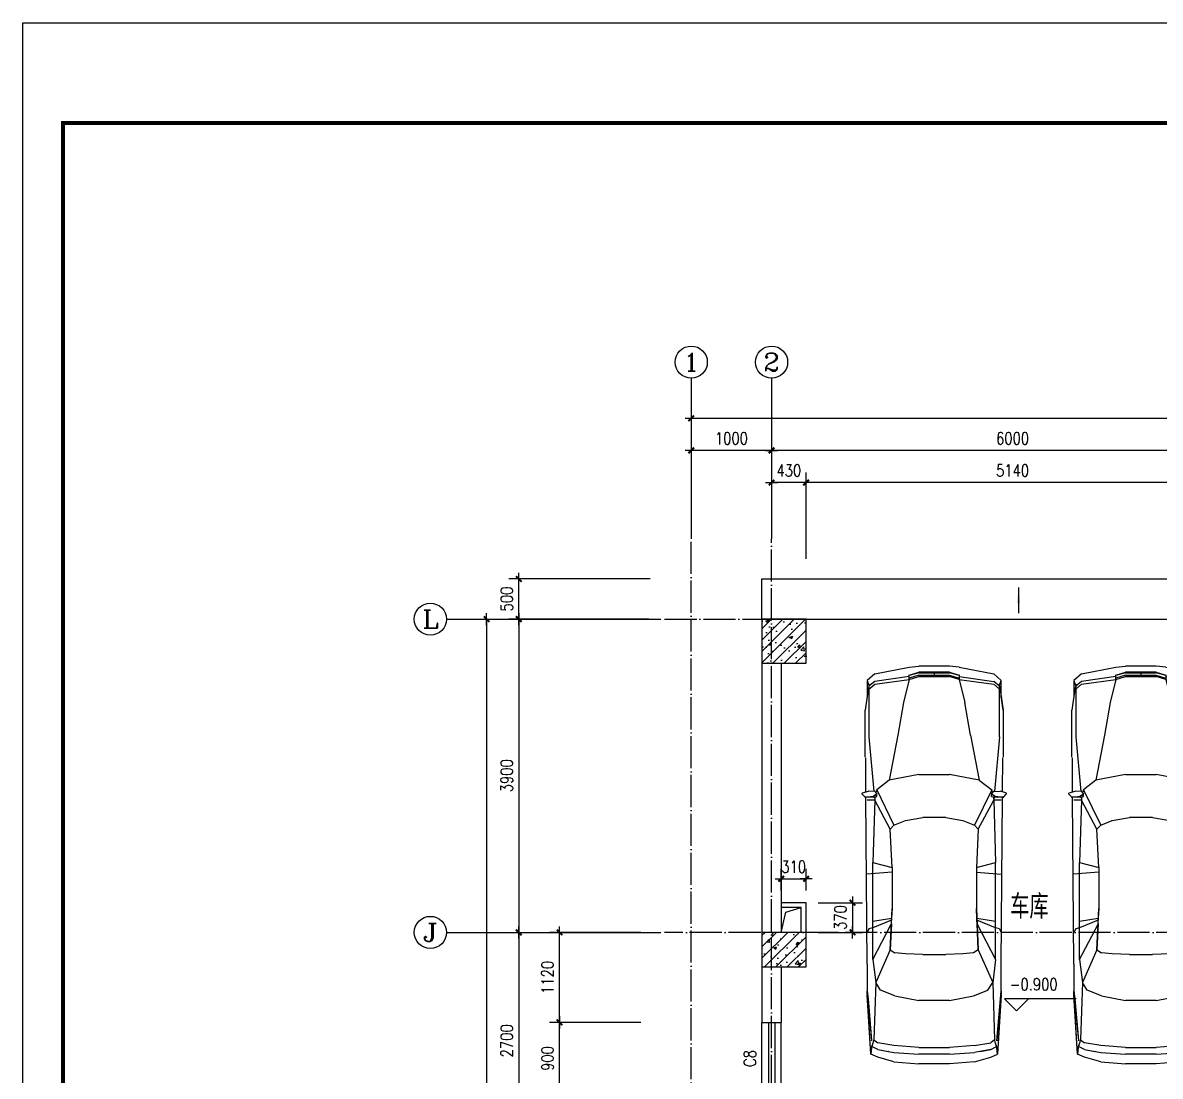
# Model space of a CAD drawing. Extents: x 12400 to 217743, y 90685 to 209848.
# Drawn here: x 44159 to 58318, y 119642 to 132758 of the extents above; entities that cross this region are included whole.
import ezdxf
from ezdxf.enums import TextEntityAlignment as Align

# ---------------------------------------------------------------- set-up
doc = ezdxf.new("R2010")
doc.units = 0
doc.header["$LTSCALE"] = 200
doc.linetypes.add('DOTE', pattern=[2.42, 2, -0.2, 0.02, -0.2])
doc.layers.get('0').update_dxf_attribs({"linetype": 'CONTINUOUS'})
doc.layers.get('DEFPOINTS').update_dxf_attribs({"linetype": 'CONTINUOUS'})
for name, color, linetype in [('AXIS', 3, 'CONTINUOUS'), ('AXIS_TEXT', 7, 'CONTINUOUS'), ('COLUMN', 4, 'CONTINUOUS'), ('DOTE', 1, 'DOTE'), ('GROUND', 2, 'CONTINUOUS'), ('HATCH', 8, 'CONTINUOUS'), ('PUB_DIM', 3, 'CONTINUOUS'), ('PUB_TEXT', 7, 'CONTINUOUS'), ('PUB_TITLE', 143, 'CONTINUOUS'), ('WALL', 4, 'CONTINUOUS'), ('WINDOW', 2, 'CONTINUOUS'), ('家具', 8, 'CONTINUOUS')]:
    doc.layers.add(name, color=color, linetype=linetype)
doc.styles.add('_SIMPLEX', font='SIMPLEX.shx', dxfattribs={"width": 0.8, "bigfont": 'hztxt.shx'})
doc.styles.add('_萙PMK', font='txt', dxfattribs={"width": 0.8, "bigfont": 'HZTXT.SHX'})
doc.styles.add('COMPLEX', font='COMPLEX')
doc.styles.add('DIM_FONT', font='SIMPLEX', dxfattribs={"width": 0.8})
doc.styles.add('SIMPLEX', font='SIMPLEX.SHX')
doc.dimstyles.new('AXIS50', dxfattribs={"dimscale": 0.5, "dimtxt": 300, "dimasz": 1, "dimexe": 250, "dimexo": 300, "dimgap": 150, "dimtad": 1, "dimdec": 0, "dimzin": 0, "dimdsep": 46, "dimtxsty": 'DIM_FONT', "dimblk": '_DIMX', "dimblk1": 'DOTSMALL', "dimblk2": 'DOTSMALL', "dimcen": 2.5, "dimse1": 1, "dimse2": 1, "dimclrt": 7, "dimadec": 0, "dimazin": 0, "dimtfac": 1, "dimtdec": 0, "dimtix": 1, "dimtmove": 2, "dimatfit": 3, "dimldrblk": '_DIMX', "dimfxl": 0, "dimtolj": 1, "dimtzin": 0, "dimarcsym": 0})
doc.dimstyles.new('DIMB50', dxfattribs={"dimscale": 0.5, "dimtxt": 300, "dimasz": 1, "dimexe": 250, "dimexo": 300, "dimgap": 150, "dimtad": 1, "dimdec": 0, "dimzin": 0, "dimdsep": 46, "dimtxsty": 'DIM_FONT', "dimblk": '_DIMX', "dimblk1": 'DOTSMALL', "dimblk2": 'DOTSMALL', "dimcen": 2.5, "dimse2": 1, "dimclrt": 7, "dimadec": 0, "dimazin": 0, "dimtfac": 1, "dimtdec": 0, "dimtix": 1, "dimtmove": 2, "dimatfit": 3, "dimldrblk": '_DIMX', "dimfxl": 0, "dimtolj": 1, "dimtzin": 0, "dimarcsym": 0})
doc.dimstyles.new('DIMN50', dxfattribs={"dimscale": 0.5, "dimtxt": 300, "dimasz": 1, "dimexe": 250, "dimexo": 300, "dimgap": 150, "dimtad": 1, "dimdec": 0, "dimzin": 0, "dimdsep": 46, "dimtxsty": 'DIM_FONT', "dimblk": '_DIMX', "dimblk1": 'DOTSMALL', "dimblk2": 'DOTSMALL', "dimcen": 2.5, "dimclrt": 7, "dimadec": 0, "dimazin": 0, "dimtfac": 1, "dimtdec": 0, "dimtix": 1, "dimtmove": 2, "dimatfit": 3, "dimldrblk": '_DIMX', "dimfxl": 0, "dimtolj": 1, "dimtzin": 0, "dimarcsym": 0})
pattern_1 = [(45, (54055.56, 50955.12), (-70.71068, 70.71068), []), (50, (54055.56, 50955.12), (358.6301, -31.3761), [37.5, -412.5]), (355, (54055.56, 50955.12), (-69.3757, 376.096), [30, -330]), (100.4514, (54085.44, 50952.5), (289.2547, 344.7198), [31.8701, -350.571]), (46.1842, (54055.56, 51055.1), (533.6205, -82.7595), [56.25, -618.75]), (96.6356, (54100.03, 51048.2), (467.3314, 487.059), [47.805, -525.8565]), (351.1842, (54055.56, 51055.1), (467.331, 487.0593), [45, -495]), (21, (54105.56, 51030.12), (298.4535, -201.3094), [37.5, -412.5]), (326, (54105.56, 51030.12), (121.6577, 362.575), [30, -330]), (71.4514, (54130.43, 51013.34), (420.1113, 161.2652), [31.8701, -350.571]), (37.5, (54055.56, 50955.12), (6.07993, 166.44693), [0, -326, 0, -335, 0, -331.25]), (7.5, (54055.56, 50955.12), (131.53477, 197.20586), [0, -191, 0, -318.5, 0, -126.25]), (327.5, (53944.06, 50955.12), (266.91122, -11.27744), [0, -125, 0, -390, 0, -517.5]), (317.5, (53894.06, 50955.12), (291.5931, 50.0525), [0, -162.5, 0, -259, 0, -367.5])]

# ---------------------------------------------------------------- blocks, each defined once
blk = doc.blocks.new('_AXISO')
blk.add_circle((0, 0), 0.5)
at = {"layer": 'AXIS_TEXT', "style": 'COMPLEX', "width": 1.041667}
blk.add_attdef('A', text='', height=0.56, dxfattribs=at).set_placement((-0.25, -0.28), (0.25, -0.28), align=Align.FIT)
blk = doc.blocks.new('_DIMX')
blk.add_line((-150, 0), (150, 0))
at = {"const_width": 50}
blk.add_lwpolyline([(-70, -70), (70, 70)], dxfattribs=at)
blk = doc.blocks.new('*D1334')
at = {"layer": 'AXIS', "color": 0, "lineweight": -2}
blk.add_line((50333, 125332), (50333, 121433), dxfattribs=at)
at = {"layer": 'DEFPOINTS', "color": 0}
for p in [(52101, 125333), (50333, 121433), (52101, 121433)]:
    blk.add_point(p, dxfattribs=at)
at = {"layer": 'AXIS', "color": 0, "lineweight": -2, "xscale": 0.5, "yscale": 0.5, "zscale": 0.5}
for p, rotation in [((50333, 125333), 90), ((50333, 121433), 270)]:
    blk.add_blockref('_DIMX', p, dxfattribs=dict(at, rotation=rotation))
at = {"layer": 'AXIS', "color": 7, "insert": (50183, 123383), "char_height": 150, "attachment_point": 5, "rotation": 90, "style": 'DIM_FONT'}
blk.add_mtext('\\A1;3900', dxfattribs=at)
blk = doc.blocks.new('_DOTSMALL')
at = {"color": 0, "linetype": 'ByBlock', "const_width": 0.5}
blk.add_lwpolyline([(-0.0625, 0, 1), (0.0625, 0, 1)], format="xyb", close=True, dxfattribs=at)
blk = doc.blocks.new('*D1335')
at = {"layer": 'AXIS', "color": 0, "lineweight": -2}
blk.add_line((50333, 121432), (50333, 118733), dxfattribs=at)
at = {"layer": 'DEFPOINTS', "color": 0}
for p in [(52101, 121433), (50333, 118733), (52101, 118733)]:
    blk.add_point(p, dxfattribs=at)
at = {"layer": 'AXIS', "color": 0, "lineweight": -2, "xscale": 0.5, "yscale": 0.5, "zscale": 0.5}
for p, rotation in [((50333, 121433), 90), ((50333, 118733), 270)]:
    blk.add_blockref('_DIMX', p, dxfattribs=dict(at, rotation=rotation))
at = {"layer": 'AXIS', "color": 7, "insert": (50183, 120083), "char_height": 150, "attachment_point": 5, "rotation": 90, "style": 'DIM_FONT'}
blk.add_mtext('\\A1;2700', dxfattribs=at)
blk = doc.blocks.new('*D1338')
at = {"layer": 'AXIS', "color": 0, "lineweight": -2}
blk.add_line((49933, 125332), (49933, 104633), dxfattribs=at)
at = {"layer": 'DEFPOINTS', "color": 0}
for p in [(52101, 125333), (49933, 104633), (52101, 104633)]:
    blk.add_point(p, dxfattribs=at)
at = {"layer": 'AXIS', "color": 0, "lineweight": -2, "xscale": 0.5, "yscale": 0.5, "zscale": 0.5}
for p, rotation in [((49933, 125333), 90), ((49933, 104633), 270)]:
    blk.add_blockref('_DIMX', p, dxfattribs=dict(at, rotation=rotation))
at = {"layer": 'AXIS', "color": 7, "insert": (49783, 114983), "char_height": 150, "attachment_point": 5, "rotation": 90, "style": 'DIM_FONT'}
blk.add_mtext('\\A1;20700', dxfattribs=at)
blk = doc.blocks.new('*D1354')
at = {"layer": 'AXIS', "color": 0, "lineweight": -2}
blk.add_line((59480, 127433), (53481, 127433), dxfattribs=at)
at = {"layer": 'DEFPOINTS', "color": 0}
for p in [(53480, 127433), (53480, 126333), (59480, 126333)]:
    blk.add_point(p, dxfattribs=at)
at = {"layer": 'AXIS', "color": 0, "lineweight": -2, "xscale": 0.5, "yscale": 0.5, "zscale": 0.5, "rotation": 180}
blk.add_blockref('_DIMX', (53480, 127433), dxfattribs=at)
at = {"layer": 'AXIS', "color": 0, "lineweight": -2, "xscale": 0.5, "yscale": 0.5, "zscale": 0.5}
blk.add_blockref('_DIMX', (59480, 127433), dxfattribs=at)
at = {"layer": 'AXIS', "color": 7, "insert": (56480, 127583), "char_height": 150, "attachment_point": 5, "style": 'DIM_FONT'}
blk.add_mtext('\\A1;6000', dxfattribs=at)
blk = doc.blocks.new('*D1355')
at = {"layer": 'AXIS', "color": 0, "lineweight": -2}
blk.add_line((53480, 127433), (52481, 127433), dxfattribs=at)
at = {"layer": 'DEFPOINTS', "color": 0}
for p in [(52480, 127433), (52480, 126333), (53480, 126333)]:
    blk.add_point(p, dxfattribs=at)
at = {"layer": 'AXIS', "color": 0, "lineweight": -2, "xscale": 0.5, "yscale": 0.5, "zscale": 0.5, "rotation": 180}
blk.add_blockref('_DIMX', (52480, 127433), dxfattribs=at)
at = {"layer": 'AXIS', "color": 0, "lineweight": -2, "xscale": 0.5, "yscale": 0.5, "zscale": 0.5}
blk.add_blockref('_DIMX', (53480, 127433), dxfattribs=at)
at = {"layer": 'AXIS', "color": 7, "insert": (52980, 127583), "char_height": 150, "attachment_point": 5, "style": 'DIM_FONT'}
blk.add_mtext('\\A1;1000', dxfattribs=at)
blk = doc.blocks.new('*D1356')
at = {"layer": 'AXIS', "color": 0, "lineweight": -2}
blk.add_line((66380, 127833), (52481, 127833), dxfattribs=at)
at = {"layer": 'DEFPOINTS', "color": 0}
for p in [(52480, 127833), (52480, 126333), (66380, 126333)]:
    blk.add_point(p, dxfattribs=at)
at = {"layer": 'AXIS', "color": 0, "lineweight": -2, "xscale": 0.5, "yscale": 0.5, "zscale": 0.5, "rotation": 180}
blk.add_blockref('_DIMX', (52480, 127833), dxfattribs=at)
at = {"layer": 'AXIS', "color": 0, "lineweight": -2, "xscale": 0.5, "yscale": 0.5, "zscale": 0.5}
blk.add_blockref('_DIMX', (66380, 127833), dxfattribs=at)
at = {"layer": 'AXIS', "color": 7, "insert": (59430, 127983), "char_height": 150, "attachment_point": 5, "style": 'DIM_FONT'}
blk.add_mtext('\\A1;13900', dxfattribs=at)
blk = doc.blocks.new('A$C401312EE')
at = {"color": 8}
for p, q in [((160, 4857), (65, 4774)), ((160, 4857), (589, 4941)), ((589, 4822), (160, 4762)), ((589, 4941), (709, 4953)), ((589, 4840), (709, 4875)), ((709, 4869), (589, 4834)), ((589, 4786), (589, 4845)), ((709, 4840), (589, 4804)), ((589, 4786), (709, 4822)), ((1091, 4953), (709, 4953)), ((1091, 4875), (709, 4875)), ((709, 4869), (1091, 4869)), ((709, 4839), (1091, 4839)), ((709, 4822), (1091, 4822)), ((900, 4875), (900, 4822)), ((1210, 4941), (1091, 4953)), ((1091, 4875), (1210, 4840)), ((1210, 4834), (1091, 4869)), ((1091, 4840), (1210, 4804)), ((1210, 4786), (1091, 4822)), ((1210, 4941), (1640, 4857)), ((1210, 4845), (1210, 4786)), ((1210, 4822), (1640, 4762)), ((1640, 4857), (1735, 4774)), ((86, 4703), (62, 4547)), ((65, 4774), (65, 4561)), ((65, 4774), (87, 4716)), ((87, 4703), (86, 4700)), ((160, 4762), (88, 4703)), ((88, 4726), (88, 4070)), ((88, 4666), (160, 4726)), ((160, 4726), (589, 4786)), ((589, 4786), (518, 4499)), ((1210, 4786), (1640, 4726)), ((1210, 4786), (1282, 4499)), ((1711, 4703), (1640, 4762)), ((1711, 4666), (1640, 4726)), ((1711, 4070), (1711, 4726)), ((1713, 4703), (1711, 4703)), ((1712, 4716), (1735, 4774)), ((1713, 4703), (1737, 4547)), ((1735, 4559), (1735, 4774)), ((62, 4547), (40, 4404)), ((62, 4547), (65, 4547)), ((1736, 4547), (1737, 4547)), ((1759, 4404), (1737, 4547)), ((1738, 4545), (1759, 4404)), ((40, 3819), (40, 4404)), ((518, 4499), (446, 4094)), ((1353, 4094), (1282, 4499)), ((1759, 4404), (1759, 3819)), ((88, 4070), (150, 3393)), ((446, 4094), (339, 3533)), ((1353, 4094), (1461, 3533)), ((1711, 4070), (1650, 3393)), ((50, 3387), (47, 3811)), ((1750, 3387), (1753, 3811)), ((709, 3604), (339, 3533)), ((709, 3604), (1091, 3604)), ((1461, 3533), (1091, 3604)), ((176, 3373), (184, 3413)), ((339, 3533), (184, 3413)), ((184, 3413), (399, 2972)), ((1616, 3413), (1401, 2972)), ((1461, 3533), (1616, 3413)), ((1624, 3373), (1616, 3413)), ((35, 3323), (3, 3357)), ((7, 3373), (81, 3397)), ((38, 3320), (144, 3334)), ((144, 3319), (42, 3320)), ((65, 1241), (50, 3320)), ((160, 3282), (65, 3282)), ((157, 3393), (81, 3397)), ((160, 3282), (136, 2506)), ((144, 3334), (186, 3359)), ((184, 3359), (144, 3334)), ((144, 3334), (144, 3319)), ((144, 3319), (186, 3331)), ((156, 3323), (160, 3282)), ((160, 3282), (168, 3326)), ((351, 2924), (160, 3282)), ((165, 3389), (186, 3359)), ((185, 3358), (184, 3359)), ((186, 3331), (185, 3358)), ((1449, 2924), (1640, 3282)), ((1614, 3359), (1634, 3389)), ((1655, 3334), (1614, 3359)), ((1614, 3331), (1615, 3358)), ((1614, 3331), (1655, 3319)), ((1615, 3359), (1655, 3334)), ((1615, 3358), (1615, 3359)), ((1632, 3326), (1640, 3282)), ((1643, 3322), (1640, 3282)), ((1735, 3282), (1640, 3282)), ((1640, 3282), (1663, 2506)), ((1642, 3393), (1719, 3397)), ((1655, 3334), (1655, 3319)), ((1655, 3334), (1762, 3320)), ((1758, 3320), (1655, 3319)), ((1793, 3373), (1719, 3397)), ((1735, 1241), (1750, 3320)), ((1765, 3323), (1797, 3357)), ((399, 2972), (542, 3031)), ((542, 3031), (757, 3067)), ((1043, 3067), (757, 3067)), ((1043, 3067), (1258, 3031)), ((1258, 3031), (1401, 2972)), ((351, 2924), (399, 2972)), ((375, 2447), (351, 2924)), ((1401, 2972), (1449, 2924)), ((1449, 2924), (1425, 2447)), ((136, 2506), (375, 2447)), ((136, 1301), (136, 2506)), ((375, 2447), (375, 1933)), ((1425, 2447), (1663, 2506)), ((1425, 2447), (1425, 1933)), ((1663, 1301), (1663, 2506)), ((375, 2387), (62, 2363)), ((1425, 2387), (1735, 2363)), ((351, 1420), (375, 1933)), ((375, 1933), (369, 1814)), ((1425, 1933), (1449, 1420)), ((1431, 1814), (1425, 1933)), ((136, 1778), (369, 1814)), ((368, 1790), (136, 1695)), ((136, 1301), (366, 1740)), ((367, 1742), (351, 1420)), ((367, 1742), (368, 1790)), ((369, 1814), (368, 1790)), ((1432, 1790), (1431, 1814)), ((1431, 1814), (1663, 1778)), ((1663, 1695), (1432, 1790)), ((1433, 1742), (1432, 1790)), ((1449, 1420), (1433, 1742)), ((1433, 1742), (1434, 1740)), ((1434, 1740), (1663, 1301)), ((88, 1683), (65, 1635)), ((136, 1695), (88, 1683)), ((1711, 1683), (1663, 1695)), ((1711, 1683), (1735, 1635)), ((351, 1420), (172, 1015)), ((351, 1420), (410, 1384)), ((1449, 1420), (1389, 1384)), ((1449, 1420), (1628, 1015)), ((136, 1301), (172, 1015)), ((542, 1372), (410, 1384)), ((757, 1360), (542, 1372)), ((757, 1360), (1043, 1360)), ((1258, 1372), (1043, 1360)), ((1389, 1384), (1258, 1372)), ((1663, 1301), (1628, 1015)), ((65, 1241), (65, 859)), ((1735, 859), (1735, 1241)), ((172, 1015), (148, 298)), ((231, 919), (172, 1015)), ((1568, 919), (1628, 1015)), ((1628, 1015), (1652, 298)), ((65, 907), (76, 811)), ((65, 907), (121, 287)), ((112, 119), (65, 907)), ((112, 119), (65, 859)), ((69, 852), (72, 849)), ((410, 847), (231, 919)), ((1389, 847), (1568, 919)), ((1679, 287), (1735, 907)), ((1735, 907), (1688, 119)), ((1735, 859), (1688, 119)), ((1735, 907), (1723, 811)), ((1728, 849), (1730, 852)), ((76, 811), (121, 291)), ((410, 847), (709, 788)), ((1091, 788), (709, 788)), ((1091, 788), (1389, 847)), ((1723, 811), (1679, 291)), ((121, 291), (121, 288)), ((148, 298), (124, 215)), ((148, 298), (196, 263)), ((1652, 298), (1604, 263)), ((1675, 215), (1652, 298)), ((1679, 291), (1679, 288)), ((123, 238), (112, 119)), ((196, 179), (124, 215)), ((399, 227), (196, 263)), ((196, 179), (399, 143)), ((196, 179), (328, 155)), ((331, 155), (328, 155)), ((709, 203), (399, 227)), ((399, 143), (709, 119)), ((709, 203), (1091, 203)), ((1401, 227), (1091, 203)), ((1091, 119), (1401, 143)), ((1401, 227), (1604, 263)), ((1604, 179), (1401, 143)), ((1472, 155), (1470, 155)), ((1472, 155), (1604, 179)), ((1604, 179), (1675, 215)), ((1688, 119), (1677, 238)), ((196, 84), (112, 119)), ((399, 24), (196, 84)), ((399, 24), (709, 0)), ((1091, 119), (709, 119)), ((1091, 0), (709, 0)), ((1401, 24), (1091, 0)), ((1401, 24), (1604, 84)), ((1604, 84), (1688, 119))]:
    blk.add_line(p, q, dxfattribs=at)
for centre, start, end in [((9, 3364), 108.1573, 222.965), ((42, 3329), 222.965, 269.7454), ((157, 3384), 35.1542, 86.8636), ((1642, 3383), 93.1798, 144.8458), ((1758, 3329), 270.2546, 317.035), ((1790, 3364), 317.035, 71.8427)]:
    blk.add_arc(centre, 9.5, start, end, dxfattribs=at)
at = {"color": 8, "width": 0.8, "flags": 9}
for tag in ['XSIZE', 'YSIZE']:
    blk.add_attdef(tag, (894, 2388), '', height=0.475, rotation=90, dxfattribs=at)
blk = doc.blocks.new('_WBLK')
for p, q in [((-0.5, 0.5), (0.5, 0.5)), ((0.5, 0.167), (-0.5, 0.167)), ((0.5, -0.167), (-0.5, -0.167)), ((-0.5, -0.5), (0.5, -0.5))]:
    blk.add_line(p, q)
at = {"style": 'SIMPLEX', "flags": 9}
blk.add_attdef('A', text='', height=1, dxfattribs=at).set_placement((0, 1.5), align=Align.MIDDLE)
blk = doc.blocks.new('*D1537')
at = {"layer": 'AXIS', "color": 0, "lineweight": -2}
for p, q in [((51853, 120313), (50716, 120313)), ((50841, 119413), (50841, 120312)), ((51853, 119413), (50716, 119413))]:
    blk.add_line(p, q, dxfattribs=at)
at = {"layer": 'DEFPOINTS', "color": 0}
for p in [(50841, 120313), (52003, 120313), (52003, 119413)]:
    blk.add_point(p, dxfattribs=at)
at = {"layer": 'AXIS', "color": 0, "lineweight": -2, "xscale": 0.5, "yscale": 0.5, "zscale": 0.5}
for p, rotation in [((50841, 120313), 90), ((50841, 119413), 270)]:
    blk.add_blockref('_DIMX', p, dxfattribs=dict(at, rotation=rotation))
at = {"layer": 'AXIS', "color": 7, "insert": (50691, 119863), "char_height": 150, "attachment_point": 5, "rotation": 90, "style": 'DIM_FONT'}
blk.add_mtext('\\A1;900', dxfattribs=at)
blk = doc.blocks.new('*D1538')
at = {"layer": 'AXIS', "color": 0, "lineweight": -2}
for p, q in [((51853, 121433), (50716, 121433)), ((50841, 120313), (50841, 121432)), ((51853, 120313), (50716, 120313))]:
    blk.add_line(p, q, dxfattribs=at)
at = {"layer": 'DEFPOINTS', "color": 0}
for p in [(50841, 121433), (52003, 121433), (52003, 120313)]:
    blk.add_point(p, dxfattribs=at)
at = {"layer": 'AXIS', "color": 0, "lineweight": -2, "xscale": 0.5, "yscale": 0.5, "zscale": 0.5}
for p, rotation in [((50841, 121433), 90), ((50841, 120313), 270)]:
    blk.add_blockref('_DIMX', p, dxfattribs=dict(at, rotation=rotation))
at = {"layer": 'AXIS', "color": 7, "insert": (50691, 120873), "char_height": 150, "attachment_point": 5, "rotation": 90, "style": 'DIM_FONT'}
blk.add_mtext('\\A1;1120', dxfattribs=at)
blk = doc.blocks.new('*D1540')
at = {"layer": 'AXIS', "color": 0, "lineweight": -2}
for p, q in [((53910, 126083), (53910, 127158)), ((53480, 127033), (53479, 127033)), ((53910, 127033), (53480, 127033)), ((53911, 127033), (53911, 127033))]:
    blk.add_line(p, q, dxfattribs=at)
at = {"layer": 'DEFPOINTS', "color": 0}
for p in [(53480, 127033), (53480, 125933), (53910, 125933)]:
    blk.add_point(p, dxfattribs=at)
at = {"layer": 'AXIS', "color": 0, "lineweight": -2, "xscale": 0.5, "yscale": 0.5, "zscale": 0.5}
blk.add_blockref('_DIMX', (53480, 127033), dxfattribs=at)
at = {"layer": 'AXIS', "color": 0, "lineweight": -2, "xscale": 0.5, "yscale": 0.5, "zscale": 0.5, "rotation": 180}
blk.add_blockref('_DIMX', (53910, 127033), dxfattribs=at)
at = {"layer": 'AXIS', "color": 7, "insert": (53695, 127183), "char_height": 150, "attachment_point": 5, "style": 'DIM_FONT'}
blk.add_mtext('\\A1;430', dxfattribs=at)
blk = doc.blocks.new('*D1541')
at = {"layer": 'AXIS', "color": 0, "lineweight": -2}
for p, q in [((53910, 126083), (53910, 127158)), ((59050, 126083), (59050, 127158)), ((59050, 127033), (53911, 127033))]:
    blk.add_line(p, q, dxfattribs=at)
at = {"layer": 'DEFPOINTS', "color": 0}
for p in [(53910, 127033), (53910, 125933), (59050, 125933)]:
    blk.add_point(p, dxfattribs=at)
at = {"layer": 'AXIS', "color": 0, "lineweight": -2, "xscale": 0.5, "yscale": 0.5, "zscale": 0.5, "rotation": 180}
blk.add_blockref('_DIMX', (53910, 127033), dxfattribs=at)
at = {"layer": 'AXIS', "color": 0, "lineweight": -2, "xscale": 0.5, "yscale": 0.5, "zscale": 0.5}
blk.add_blockref('_DIMX', (59050, 127033), dxfattribs=at)
at = {"layer": 'AXIS', "color": 7, "insert": (56480, 127183), "char_height": 150, "attachment_point": 5, "style": 'DIM_FONT'}
blk.add_mtext('\\A1;5140', dxfattribs=at)
blk = doc.blocks.new('*D1901')
at = {"layer": 'DEFPOINTS', "color": 0}
for p in [(53910, 122100), (53600, 121803), (53910, 121803)]:
    blk.add_point(p, dxfattribs=at)
at = {"layer": 'PUB_DIM', "color": 0, "lineweight": -2}
for p, q in [((53600, 121953), (53600, 122225)), ((53910, 121953), (53910, 122225)), ((53600, 122100), (53599, 122100)), ((53600, 122100), (53910, 122100)), ((53911, 122100), (53911, 122100))]:
    blk.add_line(p, q, dxfattribs=at)
at = {"layer": 'PUB_DIM', "color": 0, "lineweight": -2, "xscale": 0.5, "yscale": 0.5, "zscale": 0.5}
blk.add_blockref('_DIMX', (53600, 122100), dxfattribs=at)
at = {"layer": 'PUB_DIM', "color": 0, "lineweight": -2, "xscale": 0.5, "yscale": 0.5, "zscale": 0.5, "rotation": 180}
blk.add_blockref('_DIMX', (53910, 122100), dxfattribs=at)
at = {"layer": 'PUB_DIM', "color": 7, "insert": (53755, 122250), "char_height": 150, "attachment_point": 5, "style": 'DIM_FONT'}
blk.add_mtext('\\A1;310', dxfattribs=at)
blk = doc.blocks.new('*D1902')
at = {"layer": 'DEFPOINTS', "color": 0}
for p in [(53910, 121803), (53910, 121433), (54487, 121433)]:
    blk.add_point(p, dxfattribs=at)
at = {"layer": 'PUB_DIM', "color": 0, "lineweight": -2}
for p, q in [((54060, 121803), (54612, 121803)), ((54487, 121803), (54487, 121804)), ((54487, 121803), (54487, 121433)), ((54060, 121433), (54612, 121433)), ((54487, 121432), (54487, 121432))]:
    blk.add_line(p, q, dxfattribs=at)
at = {"layer": 'PUB_DIM', "color": 0, "lineweight": -2, "xscale": 0.5, "yscale": 0.5, "zscale": 0.5}
for p, rotation in [((54487, 121803), 270), ((54487, 121433), 90)]:
    blk.add_blockref('_DIMX', p, dxfattribs=dict(at, rotation=rotation))
at = {"layer": 'PUB_DIM', "color": 7, "insert": (54337, 121618), "char_height": 150, "attachment_point": 5, "rotation": 90, "style": 'DIM_FONT'}
blk.add_mtext('\\A1;370', dxfattribs=at)
blk = doc.blocks.new('_ARROW')
blk.add_solid([(0, 0), (-1, 0.1), (-1, -0.1)])
blk = doc.blocks.new('*D2169')
at = {"layer": 'AXIS', "color": 0, "lineweight": -2}
for p, q in [((51970, 125833), (50208, 125833)), ((50333, 125333), (50333, 125832)), ((51951, 125333), (50208, 125333))]:
    blk.add_line(p, q, dxfattribs=at)
at = {"layer": 'DEFPOINTS', "color": 0}
for p in [(50333, 125833), (52120, 125833), (52101, 125333)]:
    blk.add_point(p, dxfattribs=at)
at = {"layer": 'AXIS', "color": 0, "lineweight": -2, "xscale": 0.5, "yscale": 0.5, "zscale": 0.5}
for p, rotation in [((50333, 125833), 90), ((50333, 125333), 270)]:
    blk.add_blockref('_DIMX', p, dxfattribs=dict(at, rotation=rotation))
at = {"layer": 'AXIS', "color": 7, "insert": (50183, 125583), "char_height": 150, "attachment_point": 5, "rotation": 90, "style": 'DIM_FONT'}
blk.add_mtext('\\A1;500', dxfattribs=at)

msp = doc.modelspace()

# ---------------------------------------------------------------- hatches: boundary and pattern name
at = {"layer": 'HATCH'}
h = msp.add_hatch(dxfattribs=at)
h.set_pattern_fill('AN31C', color=256, scale=500, style=0)
h.set_pattern_definition(pattern_1)
h.paths.add_polyline_path([(53910.262, 125332.808), (53360.262, 125332.808), (53360.262, 124782.808), (53910.262, 124782.808)])
h = msp.add_hatch(dxfattribs=at)
h.set_pattern_fill('AN31C', color=256, scale=500, style=0)
h.set_pattern_definition(pattern_1)
h.paths.add_polyline_path([(53360.262, 121432.808), (53360.262, 121002.808), (53910.262, 121002.808), (53910.262, 121432.808)])

# ---------------------------------------------------------------- linework, layer by layer
for p, q in [((53600.262, 121432.808), (53656.038, 121684.114)), ((53656.038, 121684.114), (53850.262, 121742.808))]:
    msp.add_line(p, q)
at = {"layer": 'AXIS'}
for p, q in [((52480.262, 128332.808), (52480.262, 126332.808)), ((53480.262, 128332.808), (53480.262, 126332.808)), ((49432.501, 125332.808), (52101.146, 125332.808)), ((49432.501, 121432.808), (52101.146, 121432.808))]:
    msp.add_line(p, q, dxfattribs=at)
at = {"layer": 'COLUMN'}
for p, q in [((53360.262, 125332.808), (53910.262, 125332.808)), ((53910.262, 125332.808), (53360.262, 125332.808)), ((53360.262, 125332.808), (53360.262, 124782.808)), ((53910.262, 125092.808), (53910.262, 125332.808)), ((53910.262, 124782.808), (53910.262, 125332.808)), ((53910.262, 124782.808), (53910.262, 125182.808)), ((53360.262, 124782.808), (53910.262, 124782.808)), ((53510.262, 124782.808), (53910.262, 124782.808)), ((53910.262, 121432.808), (53360.262, 121432.808)), ((53360.262, 121432.808), (53360.262, 121002.808)), ((53910.262, 121002.808), (53910.262, 121432.808)), ((53910.262, 121002.808), (53910.262, 121402.808)), ((53360.262, 121002.808), (53910.262, 121002.808)), ((53510.262, 121002.808), (53910.262, 121002.808))]:
    msp.add_line(p, q, dxfattribs=at)
at = {"layer": 'DOTE'}
for p, q in [((52480.262, 103632.808), (52480.262, 126332.808)), ((53480.262, 117573.061), (53480.262, 126332.808)), ((52148.907, 125332.808), (67380.262, 125332.808)), ((67380.262, 121432.808), (52148.907, 121432.808))]:
    msp.add_line(p, q, dxfattribs=at)
at = {"layer": 'GROUND'}
msp.add_line((53910.262, 125332.808), (59050.262, 125332.808), dxfattribs=at)
msp.add_lwpolyline([(53360.262, 125332.808), (53360.262, 125832.808), (59600.262, 125832.808), (59600.262, 125332.808)], dxfattribs=at)
at = {"layer": 'PUB_DIM'}
for p, q in [((56527.33, 120456.988), (56377.33, 120606.988)), ((57271.615, 120606.988), (56377.33, 120606.988)), ((56677.33, 120606.988), (56527.33, 120456.988))]:
    msp.add_line(p, q, dxfattribs=at)
msp.add_lwpolyline([(56553.827, 125728.88), (56553.827, 125405.4)], dxfattribs=at)
at = {"layer": 'PUB_TITLE'}
msp.add_lwpolyline([(44158.719, 90708.175), (44158.719, 132758.175), (73858.719, 132758.175), (73858.719, 90708.175)], close=True, dxfattribs=at)
at = {"layer": 'PUB_TITLE', "const_width": 50}
msp.add_lwpolyline([(44658.719, 91208.175), (73358.719, 91208.175), (73358.719, 131508.175), (44658.719, 131508.175)], close=True, dxfattribs=at)
at = {"layer": 'WALL'}
for p, q in [((53360.262, 125332.808), (53360.262, 120312.808)), ((53360.262, 125332.808), (53910.262, 125332.808)), ((53910.262, 125092.808), (53910.262, 125332.808)), ((53600.262, 124782.808), (53600.262, 121432.808)), ((53600.262, 121002.808), (53600.262, 120312.808)), ((53360.262, 120312.808), (53600.262, 120312.808))]:
    msp.add_line(p, q, dxfattribs=at)
for points in [[(53910.262, 121432.808), (53910.262, 121802.808), (53600.262, 121802.808)], [(53850.262, 121432.808), (53850.262, 121742.808), (53600.262, 121742.808)]]:
    msp.add_lwpolyline(points, dxfattribs=at)

# ---------------------------------------------------------------- block references
at = {"layer": 'AXIS'}
ref = msp.add_blockref('_AXISO', (52480.262, 128532.808), dxfattribs=dict(at, xscale=400, yscale=400, zscale=400))
ref.add_attrib('A', '1', dxfattribs={"layer": 'AXIS_TEXT', "height": 224, "style": 'COMPLEX', "width": 2.083333}).set_placement((52380.262, 128420.808), (52580.262, 128420.808), align=Align.FIT)
ref = msp.add_blockref('_AXISO', (53480.262, 128532.808), dxfattribs=dict(at, xscale=400, yscale=400, zscale=400))
ref.add_attrib('A', '2', dxfattribs={"layer": 'AXIS_TEXT', "height": 224, "style": 'COMPLEX', "width": 1.339286}).set_placement((53380.262, 128420.808), (53580.262, 128420.808), align=Align.FIT)
ref = msp.add_blockref('_AXISO', (49232.501, 125332.808), dxfattribs=dict(at, xscale=400, yscale=400, zscale=400))
ref.add_attrib('A', 'L', dxfattribs={"layer": 'AXIS_TEXT', "height": 224, "style": 'COMPLEX', "width": 1.25}).set_placement((49132.501, 125220.808), (49332.501, 125220.808), align=Align.FIT)
ref = msp.add_blockref('_AXISO', (49232.501, 121432.808), dxfattribs=dict(at, xscale=400, yscale=400, zscale=400))
ref.add_attrib('A', 'J', dxfattribs={"layer": 'AXIS_TEXT', "height": 224, "style": 'COMPLEX', "width": 1.704545}).set_placement((49132.501, 121320.808), (49332.501, 121320.808), align=Align.FIT)
at = {"layer": 'PUB_DIM', "xscale": 200, "yscale": 200, "zscale": 200, "rotation": 90}
msp.add_blockref('_ARROW', (56553.827, 125728.88), dxfattribs=at)
at = {"layer": 'WINDOW'}
ref = msp.add_blockref('_WBLK', (53480.262, 119862.808), dxfattribs=dict(at, xscale=900, yscale=239.9999999999927, zscale=900, rotation=89.99999999999999))
ref.add_attrib('A', 'C8', dxfattribs={"layer": '0', "height": 150, "rotation": 90, "style": '_SIMPLEX', "width": 0.8, "flags": 8}).set_placement((53210.262, 119862.808), align=Align.MIDDLE)
at = {"layer": '家具'}
for p in [(54604.655, 119795.858), (57177.529, 119795.858)]:
    msp.add_blockref('A$C401312EE', p, dxfattribs=at)

# ---------------------------------------------------------------- texts
at = {"layer": 'PUB_DIM', "style": 'DIM_FONT', "width": 0.8}
msp.add_text('-0.900', height=150, dxfattribs=at).set_placement((57040.615, 120711.988), align=Align.RIGHT)
at = {"layer": 'PUB_TEXT', "style": '_萙PMK', "width": 0.8}
msp.add_text('车库', height=300, dxfattribs=at).set_placement((56449.043, 121603.361))

# ---------------------------------------------------------------- dimensions: what is measured, and where the dimension line sits
at = {"layer": 'AXIS'}
for p1, p2, distance, dimstyle, picture, middle in [((66380.262, 126332.808), (52480.262, 126332.808), -1500, 'AXIS50', '*D1356', (59430.262, 127982.808)), ((52101.146, 125332.808), (52101.146, 104632.808), -2168.645, 'AXIS50', '*D1338', (49782.501, 114982.808)), ((52101.146, 125332.808), (52101.146, 121432.808), -1768.645, 'AXIS50', '*D1334', (50182.501, 123382.808)), ((52002.656, 120312.768), (52002.656, 121432.768), 1161.556, 'DIMN50', '*D1538', (50691.101, 120872.768)), ((52002.656, 119412.768), (52002.656, 120312.768), 1161.556, 'DIMN50', '*D1537', (50691.101, 119862.768))]:
    dim = msp.add_aligned_dim(p1=p1, p2=p2, distance=distance, dimstyle=dimstyle, dxfattribs=at)
    dim.commit()
    dim.dimension.update_dxf_attribs({"geometry": picture, "text_midpoint": middle})
for base, p1, p2, dimstyle, picture, middle in [((52480.262, 127432.808), (53480.262, 126332.808), (52480.262, 126332.808), 'AXIS50', '*D1355', (52980.262, 127582.808)), ((53480.262, 127432.808), (59480.262, 126332.808), (53480.262, 126332.808), 'AXIS50', '*D1354', (56480.262, 127582.808)), ((53480.262, 127032.808), (53910.262, 125932.808), (53480.262, 125932.808), 'DIMB50', '*D1540', (53695.262, 127182.808)), ((53910.262, 127032.808), (59050.262, 125932.808), (53910.262, 125932.808), 'DIMN50', '*D1541', (56480.262, 127182.808))]:
    dim = msp.add_linear_dim(base=base, p1=p1, p2=p2, dimstyle=dimstyle, dxfattribs=at)
    dim.commit()
    dim.dimension.update_dxf_attribs({"geometry": picture, "text_midpoint": middle})
for base, p1, p2, dimstyle, picture, middle in [((50332.501, 125832.808), (52101.146, 125332.808), (52119.908, 125832.808), 'DIMN50', '*D2169', (50182.501, 125582.808)), ((50332.501, 118732.808), (52101.146, 121432.808), (52101.146, 118732.808), 'AXIS50', '*D1335', (50182.501, 120082.808))]:
    dim = msp.add_linear_dim(base=base, p1=p1, p2=p2, angle=90, dimstyle=dimstyle, dxfattribs=at)
    dim.commit()
    dim.dimension.update_dxf_attribs({"geometry": picture, "text_midpoint": middle})
at = {"layer": 'PUB_DIM'}
dim = msp.add_linear_dim(base=(53910.262, 122099.676), p1=(53600.262, 121802.808), p2=(53910.262, 121802.808), dimstyle='DIMN50', dxfattribs=at)
dim.commit()
dim.dimension.update_dxf_attribs({"geometry": '*D1901', "text_midpoint": (53755.262, 122249.676)})
dim = msp.add_linear_dim(base=(54487.326, 121432.808), p1=(53910.262, 121802.808), p2=(53910.262, 121432.808), angle=90, dimstyle='DIMN50', dxfattribs=at)
dim.commit()
dim.dimension.update_dxf_attribs({"geometry": '*D1902', "text_midpoint": (54337.326, 121617.808)})

doc.saveas('drawing.dxf')
